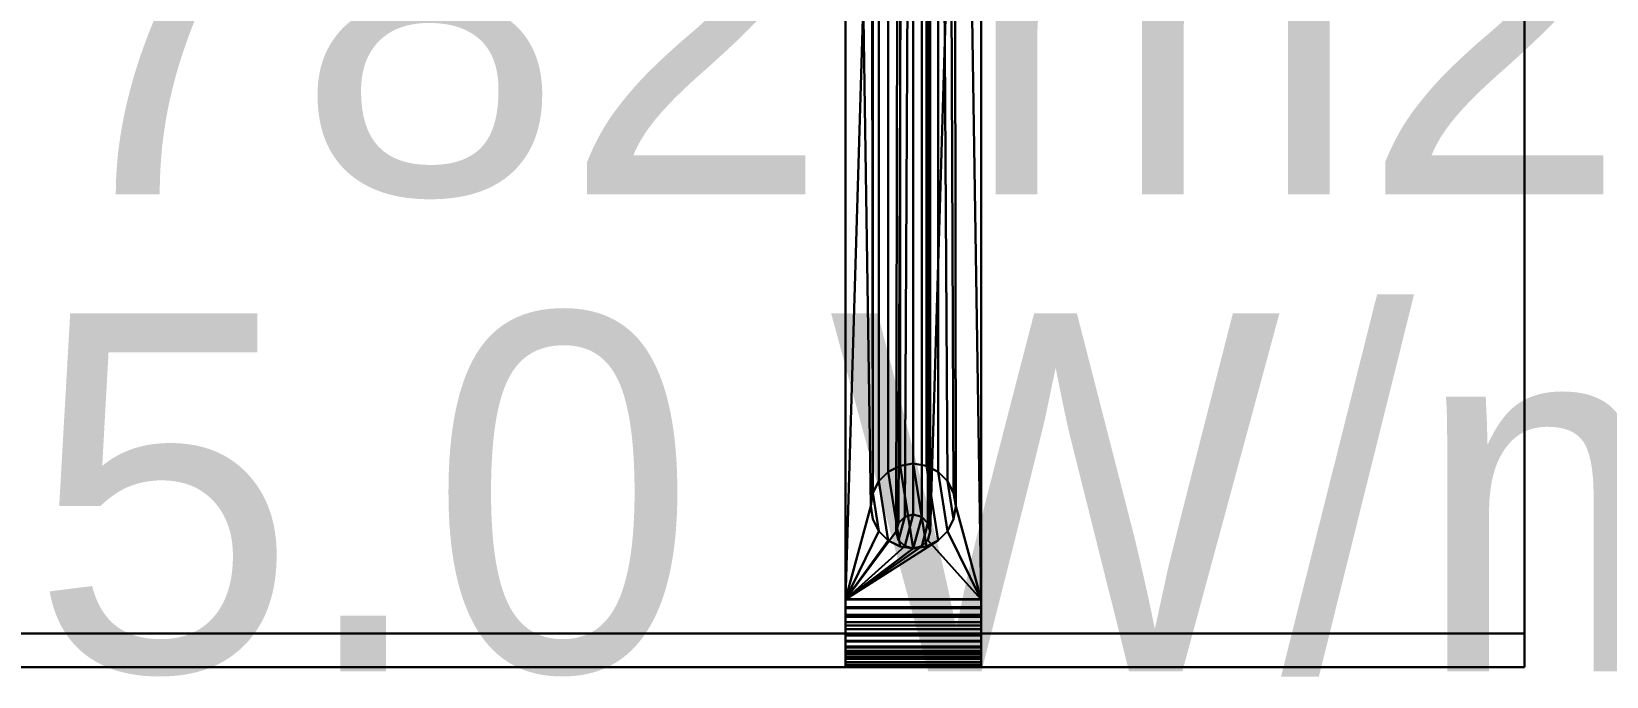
# Model space of a CAD drawing. Extents: x 0 to 48.1, y 0 to 23.7.
# Drawn here: x 17.4 to 18.06, y 10.998 to 11.268 of the extents above; entities that cross this region are included whole.
import ezdxf

# ---------------------------------------------------------------- set-up
doc = ezdxf.new("R2010")
doc.units = 0
doc.header["$MEASUREMENT"] = 0
doc.layers.add('DLXFURN', color=5, linetype='Continuous')
doc.layers.add('DLXSUM', color=9, linetype='Continuous')

# ---------------------------------------------------------------- blocks, each defined once
blk = doc.blocks.new('*U130')
for p, q in [((0.62586, -0.39827), (0.62586, 0.39827)), ((0.62586, 0.39827), (0.62586, -0.39827)), ((0.62586, -0.39827), (0.62586, 0.39827)), ((0.62586, 0.39827), (0.62586, -0.39827)), ((0.34138, -0.39472), (0.34138, 0.39472)), ((0.34138, 0.39472), (0.34138, -0.39472)), ((0.34138, -0.39472), (0.34138, 0.39472)), ((0.34138, 0.39472), (0.34138, -0.39472)), ((0.39827, 0.39472), (0.39827, -0.39472)), ((0.39827, -0.39472), (0.39827, 0.39472)), ((0.39827, 0.39472), (0.39827, -0.39472)), ((0.39827, -0.39472), (0.39827, 0.39472)), ((0.62586, 0.38405), (0.62586, -0.38405)), ((0.62586, -0.38405), (0.62586, 0.38405)), ((0.62586, 0.38405), (0.62586, -0.38405)), ((0.62586, -0.38405), (0.62586, 0.38405)), ((0.34138, 0.36982), (0.34138, -0.36982)), ((0.34138, -0.36982), (0.34138, 0.36982)), ((0.34138, 0.36982), (0.35204, -0.33071)), ((0.34138, -0.36982), (0.34138, 0.36982)), ((0.35204, -0.33071), (0.34138, 0.36982)), ((0.34138, 0.36982), (0.34138, -0.36982)), ((0.34138, -0.36982), (0.34138, 0.36971)), ((0.34138, -0.36971), (0.34138, 0.36971)), ((0.34138, 0.36971), (0.34138, -0.36982)), ((0.34138, 0.36971), (0.34138, -0.36971)), ((0.34138, -0.36971), (0.34138, 0.36971)), ((0.34138, 0.36971), (0.34138, -0.36971)), ((0.39827, 0.36982), (0.37694, -0.34138)), ((0.37694, -0.34138), (0.39827, 0.36982)), ((0.39827, 0.36982), (0.39827, -0.36982)), ((0.39827, -0.36982), (0.39827, 0.36982)), ((0.39827, 0.36982), (0.39827, -0.36982)), ((0.39827, -0.36982), (0.39827, 0.36982)), ((0.39827, -0.36982), (0.39827, 0.36971)), ((0.39827, 0.36971), (0.39827, -0.36971)), ((0.39827, -0.36971), (0.39827, 0.36971)), ((0.39827, 0.36971), (0.39827, -0.36982)), ((0.39827, 0.36971), (0.39827, -0.36971)), ((0.39827, -0.36971), (0.39827, 0.36971)), ((0.34138, -0.36982), (0.36271, 0.34138)), ((0.36271, 0.34138), (0.34138, -0.36982)), ((0.36366, 0.33782), (0.36271, -0.34138)), ((0.36271, -0.34138), (0.36366, 0.33782)), ((0.37598, -0.33782), (0.37598, 0.33782)), ((0.37598, 0.33782), (0.37598, -0.33782)), ((0.37694, 0.34138), (0.37694, -0.34138)), ((0.37694, -0.34138), (0.37694, 0.34138)), ((0.35291, -0.32521), (0.35204, 0.33071)), ((0.35204, 0.33071), (0.35291, -0.32521)), ((0.36627, 0.33522), (0.36366, -0.33782)), ((0.36366, -0.33782), (0.36627, 0.33522)), ((0.36982, 0.33426), (0.36627, -0.33522)), ((0.36627, -0.33522), (0.36982, 0.33426)), ((0.36982, -0.33426), (0.36982, 0.33426)), ((0.36982, 0.33426), (0.36982, -0.33426)), ((0.37338, -0.33522), (0.37338, 0.33522)), ((0.37338, 0.33522), (0.37338, -0.33522)), ((0.39827, -0.36982), (0.3876, 0.33071)), ((0.3876, 0.33071), (0.39827, -0.36982)), ((0.35291, 0.32521), (0.35291, -0.32521)), ((0.35291, -0.32521), (0.35291, 0.32521)), ((0.3876, -0.33071), (0.38673, 0.32521)), ((0.38673, 0.32521), (0.3876, -0.33071)), ((0.35544, -0.32026), (0.35544, 0.32026)), ((0.35544, 0.32026), (0.35544, -0.32026)), ((0.38673, -0.32521), (0.38421, 0.32026)), ((0.38421, 0.32026), (0.38673, -0.32521)), ((0.35937, -0.31632), (0.35937, 0.31632)), ((0.35937, 0.31632), (0.35937, -0.31632)), ((0.36433, 0.3138), (0.36433, -0.3138)), ((0.36433, -0.3138), (0.36433, 0.3138)), ((0.36982, -0.31293), (0.36982, 0.31293)), ((0.36982, 0.31293), (0.36982, -0.31293)), ((0.37532, -0.3138), (0.37532, 0.3138)), ((0.37532, 0.3138), (0.37532, -0.3138)), ((0.38027, 0.31632), (0.38421, -0.32026)), ((0.38027, -0.31632), (0.38027, 0.31632)), ((0.38421, -0.32026), (0.38027, 0.31632)), ((0.38027, 0.31632), (0.38027, -0.31632)), ((0.35937, -0.31632), (0.35544, -0.32026)), ((0.35937, -0.31632), (0.35544, -0.32026)), ((0.35544, -0.32026), (0.35937, -0.31632)), ((0.35544, -0.32026), (0.35937, -0.31632)), ((0.36433, -0.3138), (0.35937, -0.31632)), ((0.36433, -0.3138), (0.35937, -0.31632)), ((0.35937, -0.31632), (0.36433, -0.3138)), ((0.35937, -0.31632), (0.36433, -0.3138)), ((0.35937, -0.31632), (0.36433, -0.34762)), ((0.36433, -0.34762), (0.35937, -0.31632)), ((0.35937, -0.31632), (0.35937, -0.31632)), ((0.35937, -0.31632), (0.35937, -0.31632)), ((0.36982, -0.31293), (0.36433, -0.3138)), ((0.36982, -0.31293), (0.36433, -0.3138)), ((0.36433, -0.3138), (0.36982, -0.31293)), ((0.36433, -0.3138), (0.36982, -0.31293)), ((0.36433, -0.3138), (0.36982, -0.34849)), ((0.36982, -0.34849), (0.36433, -0.3138)), ((0.36433, -0.3138), (0.36433, -0.3138)), ((0.36433, -0.3138), (0.36433, -0.3138)), ((0.37532, -0.3138), (0.36982, -0.31293)), ((0.36982, -0.31293), (0.37532, -0.34762)), ((0.37532, -0.34762), (0.36982, -0.31293)), ((0.36982, -0.31293), (0.36982, -0.31293)), ((0.36982, -0.31293), (0.37532, -0.3138)), ((0.37532, -0.3138), (0.36982, -0.31293)), ((0.36982, -0.31293), (0.36982, -0.31293)), ((0.36982, -0.31293), (0.37532, -0.3138)), ((0.38027, -0.34509), (0.37532, -0.3138)), ((0.38027, -0.31632), (0.37532, -0.3138)), ((0.37532, -0.3138), (0.38027, -0.34509)), ((0.37532, -0.3138), (0.38027, -0.31632)), ((0.38027, -0.31632), (0.37532, -0.3138)), ((0.37532, -0.3138), (0.37532, -0.3138)), ((0.37532, -0.3138), (0.37532, -0.3138)), ((0.37532, -0.3138), (0.38027, -0.31632)), ((0.38421, -0.34116), (0.38027, -0.31632)), ((0.38421, -0.32026), (0.38027, -0.31632)), ((0.38027, -0.31632), (0.38421, -0.34116)), ((0.38027, -0.31632), (0.38421, -0.32026)), ((0.38421, -0.32026), (0.38027, -0.31632)), ((0.38027, -0.31632), (0.38027, -0.31632)), ((0.38027, -0.31632), (0.38027, -0.31632)), ((0.38027, -0.31632), (0.38421, -0.32026)), ((0.35544, -0.32026), (0.35291, -0.32521)), ((0.35544, -0.32026), (0.35291, -0.32521)), ((0.35291, -0.32521), (0.35544, -0.32026)), ((0.35291, -0.32521), (0.35544, -0.32026)), ((0.35544, -0.32026), (0.35937, -0.34509)), ((0.35937, -0.34509), (0.35544, -0.32026)), ((0.35544, -0.32026), (0.35544, -0.32026)), ((0.35544, -0.32026), (0.35544, -0.32026)), ((0.38673, -0.3362), (0.38421, -0.32026)), ((0.38673, -0.32521), (0.38421, -0.32026)), ((0.38421, -0.32026), (0.38673, -0.3362)), ((0.38673, -0.32521), (0.38421, -0.32026)), ((0.38421, -0.32026), (0.38421, -0.32026)), ((0.38421, -0.32026), (0.38673, -0.32521)), ((0.38421, -0.32026), (0.38421, -0.32026)), ((0.38421, -0.32026), (0.38673, -0.32521)), ((0.35291, -0.32521), (0.35204, -0.33071)), ((0.35204, -0.33071), (0.35291, -0.32521)), ((0.35204, -0.33071), (0.35291, -0.32521)), ((0.35291, -0.32521), (0.35204, -0.33071)), ((0.35544, -0.34116), (0.35291, -0.32521)), ((0.35291, -0.32521), (0.35544, -0.34116)), ((0.35291, -0.32521), (0.35291, -0.32521)), ((0.35291, -0.32521), (0.35291, -0.32521)), ((0.3876, -0.33071), (0.38673, -0.32521)), ((0.3876, -0.33071), (0.38673, -0.32521)), ((0.38673, -0.32521), (0.38673, -0.32521)), ((0.38673, -0.32521), (0.3876, -0.33071)), ((0.38673, -0.32521), (0.38673, -0.32521)), ((0.38673, -0.32521), (0.3876, -0.33071)), ((0.35204, -0.33071), (0.34138, -0.36982)), ((0.34138, -0.36982), (0.35204, -0.33071)), ((0.35204, -0.33071), (0.35291, -0.3362)), ((0.35291, -0.3362), (0.35204, -0.33071)), ((0.35291, -0.3362), (0.35204, -0.33071)), ((0.35204, -0.33071), (0.35204, -0.33071)), ((0.35204, -0.33071), (0.35291, -0.3362)), ((0.35204, -0.33071), (0.35204, -0.33071)), ((0.35291, -0.3362), (0.35544, -0.34116)), ((0.35544, -0.34116), (0.35291, -0.3362)), ((0.35544, -0.34116), (0.35291, -0.3362)), ((0.35291, -0.3362), (0.35291, -0.3362)), ((0.35291, -0.3362), (0.35544, -0.34116)), ((0.35291, -0.3362), (0.35291, -0.3362)), ((0.36366, -0.33782), (0.36627, -0.33522)), ((0.36627, -0.33522), (0.36366, -0.34493)), ((0.36366, -0.34493), (0.36627, -0.33522)), ((0.36627, -0.33522), (0.36366, -0.33782)), ((0.36627, -0.33522), (0.36366, -0.33782)), ((0.36366, -0.33782), (0.36627, -0.33522)), ((0.36627, -0.33522), (0.36982, -0.33426)), ((0.36982, -0.33426), (0.36627, -0.34754)), ((0.36627, -0.34754), (0.36982, -0.33426)), ((0.36982, -0.33426), (0.36627, -0.33522)), ((0.36627, -0.33522), (0.36982, -0.33426)), ((0.36982, -0.33426), (0.36627, -0.33522)), ((0.36627, -0.33522), (0.36627, -0.33522)), ((0.36627, -0.33522), (0.36627, -0.33522)), ((0.36982, -0.33426), (0.37338, -0.33522)), ((0.37338, -0.33522), (0.36982, -0.33426)), ((0.36982, -0.33426), (0.36982, -0.33426)), ((0.36982, -0.33426), (0.37338, -0.33522)), ((0.37338, -0.33522), (0.36982, -0.33426)), ((0.36982, -0.33426), (0.36982, -0.33426)), ((0.36982, -0.34849), (0.37338, -0.33522)), ((0.37338, -0.33522), (0.36982, -0.34849)), ((0.37338, -0.33522), (0.37598, -0.33782)), ((0.37598, -0.33782), (0.37338, -0.33522)), ((0.37598, -0.33782), (0.37338, -0.33522)), ((0.37338, -0.33522), (0.37338, -0.33522)), ((0.37338, -0.33522), (0.37598, -0.33782)), ((0.37338, -0.33522), (0.37338, -0.33522)), ((0.38421, -0.34116), (0.38673, -0.3362)), ((0.38421, -0.34116), (0.38673, -0.3362)), ((0.38673, -0.3362), (0.38421, -0.34116)), ((0.38673, -0.3362), (0.38421, -0.34116)), ((0.38673, -0.3362), (0.3876, -0.33071)), ((0.38673, -0.3362), (0.3876, -0.33071)), ((0.3876, -0.33071), (0.38673, -0.3362)), ((0.3876, -0.33071), (0.38673, -0.3362)), ((0.38673, -0.3362), (0.38673, -0.3362)), ((0.38673, -0.3362), (0.38673, -0.3362)), ((0.3876, -0.33071), (0.3876, -0.33071)), ((0.3876, -0.33071), (0.3876, -0.33071)), ((0.3876, -0.33071), (0.39827, -0.36982)), ((0.39827, -0.36982), (0.3876, -0.33071)), ((0.34138, -0.36982), (0.35544, -0.34116)), ((0.35544, -0.34116), (0.34138, -0.36982)), ((0.34138, -0.36982), (0.36271, -0.34138)), ((0.36271, -0.34138), (0.34138, -0.36982)), ((0.35544, -0.34116), (0.35937, -0.34509)), ((0.35544, -0.34116), (0.35544, -0.34116)), ((0.35937, -0.34509), (0.35544, -0.34116)), ((0.35937, -0.34509), (0.35544, -0.34116)), ((0.35544, -0.34116), (0.35544, -0.34116)), ((0.35544, -0.34116), (0.35937, -0.34509)), ((0.36271, -0.34138), (0.36366, -0.33782)), ((0.36366, -0.33782), (0.36271, -0.34138)), ((0.36271, -0.34138), (0.36366, -0.33782)), ((0.36366, -0.33782), (0.36271, -0.34138)), ((0.36366, -0.34493), (0.36271, -0.34138)), ((0.36271, -0.34138), (0.36366, -0.34493)), ((0.36366, -0.34493), (0.36271, -0.34138)), ((0.36271, -0.34138), (0.36271, -0.34138)), ((0.36271, -0.34138), (0.36366, -0.34493)), ((0.36271, -0.34138), (0.36271, -0.34138)), ((0.36366, -0.33782), (0.36366, -0.33782)), ((0.36366, -0.33782), (0.36366, -0.33782)), ((0.37338, -0.34754), (0.37598, -0.33782)), ((0.37598, -0.33782), (0.37338, -0.34754)), ((0.37598, -0.33782), (0.37694, -0.34138)), ((0.37694, -0.34138), (0.37598, -0.33782)), ((0.37598, -0.33782), (0.37598, -0.33782)), ((0.37598, -0.33782), (0.37694, -0.34138)), ((0.37694, -0.34138), (0.37598, -0.33782)), ((0.37598, -0.33782), (0.37598, -0.33782)), ((0.37694, -0.34138), (0.37598, -0.34493)), ((0.37598, -0.34493), (0.37694, -0.34138)), ((0.37694, -0.34138), (0.37598, -0.34493)), ((0.37598, -0.34493), (0.37694, -0.34138)), ((0.37694, -0.34138), (0.37694, -0.34138)), ((0.37694, -0.34138), (0.37694, -0.34138)), ((0.38027, -0.34509), (0.38421, -0.34116)), ((0.38421, -0.34116), (0.38027, -0.34509)), ((0.38027, -0.34509), (0.38421, -0.34116)), ((0.38421, -0.34116), (0.38027, -0.34509)), ((0.38421, -0.34116), (0.38421, -0.34116)), ((0.38421, -0.34116), (0.38421, -0.34116)), ((0.39827, -0.36982), (0.38421, -0.34116)), ((0.38421, -0.34116), (0.39827, -0.36982)), ((0.35937, -0.34509), (0.34138, -0.36982)), ((0.34138, -0.36982), (0.38027, -0.34509)), ((0.38027, -0.34509), (0.34138, -0.36982)), ((0.34138, -0.36982), (0.35937, -0.34509)), ((0.34138, -0.36982), (0.36627, -0.34754)), ((0.37338, -0.34754), (0.34138, -0.36982)), ((0.36627, -0.34754), (0.34138, -0.36982)), ((0.34138, -0.36982), (0.37338, -0.34754)), ((0.34138, -0.36982), (0.36982, -0.34849)), ((0.36982, -0.34849), (0.34138, -0.36982)), ((0.35937, -0.34509), (0.36433, -0.34762)), ((0.35937, -0.34509), (0.36433, -0.34762)), ((0.36433, -0.34762), (0.35937, -0.34509)), ((0.35937, -0.34509), (0.35937, -0.34509)), ((0.36433, -0.34762), (0.35937, -0.34509)), ((0.35937, -0.34509), (0.35937, -0.34509)), ((0.36627, -0.34754), (0.36366, -0.34493)), ((0.36366, -0.34493), (0.36627, -0.34754)), ((0.36366, -0.34493), (0.36627, -0.34754)), ((0.36627, -0.34754), (0.36366, -0.34493)), ((0.36366, -0.34493), (0.36366, -0.34493)), ((0.36366, -0.34493), (0.36366, -0.34493)), ((0.36433, -0.34762), (0.36982, -0.34849)), ((0.36433, -0.34762), (0.36433, -0.34762)), ((0.36982, -0.34849), (0.36433, -0.34762)), ((0.36433, -0.34762), (0.36433, -0.34762)), ((0.36433, -0.34762), (0.36982, -0.34849)), ((0.36982, -0.34849), (0.36433, -0.34762)), ((0.36982, -0.34849), (0.36627, -0.34754)), ((0.36627, -0.34754), (0.36982, -0.34849)), ((0.36627, -0.34754), (0.36982, -0.34849)), ((0.36982, -0.34849), (0.36627, -0.34754)), ((0.36627, -0.34754), (0.36627, -0.34754)), ((0.36627, -0.34754), (0.36627, -0.34754)), ((0.37338, -0.34754), (0.36982, -0.34849)), ((0.36982, -0.34849), (0.37338, -0.34754)), ((0.36982, -0.34849), (0.37338, -0.34754)), ((0.37338, -0.34754), (0.36982, -0.34849)), ((0.36982, -0.34849), (0.37532, -0.34762)), ((0.37532, -0.34762), (0.36982, -0.34849)), ((0.36982, -0.34849), (0.37532, -0.34762)), ((0.37532, -0.34762), (0.36982, -0.34849)), ((0.36982, -0.34849), (0.36982, -0.34849)), ((0.36982, -0.34849), (0.36982, -0.34849)), ((0.36982, -0.34849), (0.36982, -0.34849)), ((0.36982, -0.34849), (0.36982, -0.34849)), ((0.37598, -0.34493), (0.37338, -0.34754)), ((0.37338, -0.34754), (0.37598, -0.34493)), ((0.37338, -0.34754), (0.37598, -0.34493)), ((0.37598, -0.34493), (0.37338, -0.34754)), ((0.37338, -0.34754), (0.37338, -0.34754)), ((0.37338, -0.34754), (0.37338, -0.34754)), ((0.37532, -0.34762), (0.38027, -0.34509)), ((0.38027, -0.34509), (0.37532, -0.34762)), ((0.37532, -0.34762), (0.38027, -0.34509)), ((0.38027, -0.34509), (0.37532, -0.34762)), ((0.37532, -0.34762), (0.37532, -0.34762)), ((0.37532, -0.34762), (0.37532, -0.34762)), ((0.39827, -0.36982), (0.37598, -0.34493)), ((0.37598, -0.34493), (0.39827, -0.36982)), ((0.37598, -0.34493), (0.37598, -0.34493)), ((0.37598, -0.34493), (0.37598, -0.34493)), ((0.38027, -0.34509), (0.38027, -0.34509)), ((0.38027, -0.34509), (0.38027, -0.34509)), ((0.34138, -0.37307), (0.34138, -0.36971)), ((0.34138, -0.36982), (0.34138, -0.36971)), ((0.34138, -0.36971), (0.34138, -0.37307)), ((0.34138, -0.36971), (0.34138, -0.36982)), ((0.34138, -0.37307), (0.34138, -0.36971)), ((0.34138, -0.36971), (0.39827, -0.36971)), ((0.39827, -0.36971), (0.34138, -0.36971)), ((0.34138, -0.36971), (0.39827, -0.36971)), ((0.39827, -0.36971), (0.34138, -0.36971)), ((0.34138, -0.36971), (0.34138, -0.37307)), ((0.34138, -0.36982), (0.34138, -0.37307)), ((0.34138, -0.37307), (0.34138, -0.36982)), ((0.34138, -0.36982), (0.34138, -0.37354)), ((0.34138, -0.37354), (0.34138, -0.36982)), ((0.39827, -0.36982), (0.34138, -0.36982)), ((0.34138, -0.37354), (0.34138, -0.36982)), ((0.34138, -0.36982), (0.39827, -0.36982)), ((0.34138, -0.36982), (0.34138, -0.37354)), ((0.39827, -0.36982), (0.34138, -0.36982)), ((0.34138, -0.36982), (0.39827, -0.36982)), ((0.34138, -0.37626), (0.34138, -0.37307)), ((0.34138, -0.37307), (0.34138, -0.37354)), ((0.34138, -0.37354), (0.34138, -0.37307)), ((0.34138, -0.37307), (0.34138, -0.37626)), ((0.39827, -0.37307), (0.34138, -0.37307)), ((0.34138, -0.37626), (0.34138, -0.37307)), ((0.34138, -0.37307), (0.39827, -0.37307)), ((0.34138, -0.37307), (0.39827, -0.37307)), ((0.39827, -0.37307), (0.34138, -0.37307)), ((0.34138, -0.37307), (0.34138, -0.37626)), ((0.34138, -0.37354), (0.34138, -0.37626)), ((0.34138, -0.37626), (0.34138, -0.37354)), ((0.34138, -0.37354), (0.34138, -0.37719)), ((0.34138, -0.37719), (0.34138, -0.37354)), ((0.34138, -0.37354), (0.34138, -0.37626)), ((0.34138, -0.37626), (0.34138, -0.37354)), ((0.39827, -0.37354), (0.34138, -0.37354)), ((0.34138, -0.37719), (0.34138, -0.37354)), ((0.34138, -0.37354), (0.39827, -0.37354)), ((0.34138, -0.37354), (0.34138, -0.37719)), ((0.39827, -0.37354), (0.34138, -0.37354)), ((0.34138, -0.37354), (0.39827, -0.37354)), ((0.39827, -0.36971), (0.39827, -0.36982)), ((0.39827, -0.36982), (0.39827, -0.36971)), ((0.39827, -0.36971), (0.39827, -0.37307)), ((0.39827, -0.37307), (0.39827, -0.36971)), ((0.39827, -0.36971), (0.39827, -0.37307)), ((0.39827, -0.37307), (0.39827, -0.36971)), ((0.39827, -0.37354), (0.39827, -0.36982)), ((0.39827, -0.36982), (0.39827, -0.37307)), ((0.39827, -0.37307), (0.39827, -0.36982)), ((0.39827, -0.36982), (0.39827, -0.37354)), ((0.39827, -0.36982), (0.39827, -0.37354)), ((0.39827, -0.37354), (0.39827, -0.36982)), ((0.39827, -0.37307), (0.39827, -0.37354)), ((0.39827, -0.37354), (0.39827, -0.37307)), ((0.39827, -0.37307), (0.39827, -0.37626)), ((0.39827, -0.37626), (0.39827, -0.37307)), ((0.39827, -0.37307), (0.39827, -0.37626)), ((0.39827, -0.37626), (0.39827, -0.37307)), ((0.39827, -0.37719), (0.39827, -0.37354)), ((0.39827, -0.37354), (0.39827, -0.37626)), ((0.39827, -0.37626), (0.39827, -0.37354)), ((0.39827, -0.37354), (0.39827, -0.37719)), ((0.39827, -0.37354), (0.39827, -0.37719)), ((0.39827, -0.37719), (0.39827, -0.37354)), ((0.34138, -0.37935), (0.34138, -0.37626)), ((0.34138, -0.37626), (0.34138, -0.37935)), ((0.39827, -0.37626), (0.34138, -0.37626)), ((0.34138, -0.37935), (0.34138, -0.37626)), ((0.34138, -0.37626), (0.39827, -0.37626)), ((0.34138, -0.37626), (0.39827, -0.37626)), ((0.39827, -0.37626), (0.34138, -0.37626)), ((0.34138, -0.37626), (0.34138, -0.37935)), ((0.34138, -0.37719), (0.34138, -0.37935)), ((0.34138, -0.37935), (0.34138, -0.37719)), ((0.34138, -0.37719), (0.34138, -0.38071)), ((0.34138, -0.38071), (0.34138, -0.37719)), ((0.34138, -0.37719), (0.34138, -0.37935)), ((0.34138, -0.37935), (0.34138, -0.37719)), ((0.39827, -0.37719), (0.34138, -0.37719)), ((0.34138, -0.38071), (0.34138, -0.37719)), ((0.34138, -0.37719), (0.39827, -0.37719)), ((0.34138, -0.37719), (0.34138, -0.38071)), ((0.39827, -0.37719), (0.34138, -0.37719)), ((0.34138, -0.37719), (0.39827, -0.37719)), ((0.34138, -0.38227), (0.34138, -0.37935)), ((0.34138, -0.37935), (0.34138, -0.38227)), ((0.39827, -0.37935), (0.34138, -0.37935)), ((0.34138, -0.38227), (0.34138, -0.37935)), ((0.34138, -0.37935), (0.39827, -0.37935)), ((0.34138, -0.37935), (0.39827, -0.37935)), ((0.39827, -0.37935), (0.34138, -0.37935)), ((0.34138, -0.37935), (0.34138, -0.38227)), ((0.34138, -0.38071), (0.34138, -0.38227)), ((0.34138, -0.38227), (0.34138, -0.38071)), ((0.34138, -0.38071), (0.34138, -0.38405)), ((0.34138, -0.38405), (0.34138, -0.38071)), ((0.34138, -0.38071), (0.34138, -0.38227)), ((0.34138, -0.38227), (0.34138, -0.38071)), ((0.39827, -0.38071), (0.34138, -0.38071)), ((0.34138, -0.38405), (0.34138, -0.38071)), ((0.34138, -0.38071), (0.39827, -0.38071)), ((0.34138, -0.38071), (0.34138, -0.38405)), ((0.39827, -0.38071), (0.34138, -0.38071)), ((0.34138, -0.38071), (0.39827, -0.38071)), ((0.34138, -0.38497), (0.34138, -0.38227)), ((0.34138, -0.38227), (0.34138, -0.38497)), ((0.39827, -0.38227), (0.34138, -0.38227)), ((0.34138, -0.38497), (0.34138, -0.38227)), ((0.34138, -0.38227), (0.39827, -0.38227)), ((0.34138, -0.38227), (0.39827, -0.38227)), ((0.39827, -0.38227), (0.34138, -0.38227)), ((0.34138, -0.38227), (0.34138, -0.38497)), ((0.39827, -0.37626), (0.39827, -0.37719)), ((0.39827, -0.37719), (0.39827, -0.37626)), ((0.39827, -0.37626), (0.39827, -0.37935)), ((0.39827, -0.37935), (0.39827, -0.37626)), ((0.39827, -0.37626), (0.39827, -0.37935)), ((0.39827, -0.37935), (0.39827, -0.37626)), ((0.39827, -0.38071), (0.39827, -0.37719)), ((0.39827, -0.37935), (0.39827, -0.37719)), ((0.39827, -0.37719), (0.39827, -0.38071)), ((0.39827, -0.37719), (0.39827, -0.37935)), ((0.39827, -0.37719), (0.39827, -0.38071)), ((0.39827, -0.38071), (0.39827, -0.37719)), ((0.39827, -0.37935), (0.39827, -0.38071)), ((0.39827, -0.38071), (0.39827, -0.37935)), ((0.39827, -0.37935), (0.39827, -0.38227)), ((0.39827, -0.38227), (0.39827, -0.37935)), ((0.39827, -0.37935), (0.39827, -0.38227)), ((0.39827, -0.38227), (0.39827, -0.37935)), ((0.39827, -0.38405), (0.39827, -0.38071)), ((0.39827, -0.38227), (0.39827, -0.38071)), ((0.39827, -0.38071), (0.39827, -0.38405)), ((0.39827, -0.38071), (0.39827, -0.38227)), ((0.39827, -0.38071), (0.39827, -0.38405)), ((0.39827, -0.38405), (0.39827, -0.38071)), ((0.39827, -0.38227), (0.39827, -0.38405)), ((0.39827, -0.38405), (0.39827, -0.38227)), ((0.39827, -0.38227), (0.39827, -0.38497)), ((0.39827, -0.38497), (0.39827, -0.38227)), ((0.39827, -0.38227), (0.39827, -0.38497)), ((0.39827, -0.38497), (0.39827, -0.38227)), ((0.62586, -0.38405), (-0.62586, -0.38405)), ((0.62586, -0.38405), (-0.62586, -0.38405)), ((-0.62586, -0.38405), (0.62586, -0.38405)), ((-0.62586, -0.38405), (0.62586, -0.38405)), ((0.34138, -0.38405), (0.34138, -0.38497)), ((0.34138, -0.38497), (0.34138, -0.38405)), ((0.34138, -0.38405), (0.34138, -0.38714)), ((0.34138, -0.38714), (0.34138, -0.38405)), ((0.34138, -0.38405), (0.34138, -0.38497)), ((0.34138, -0.38497), (0.34138, -0.38405)), ((0.39827, -0.38405), (0.34138, -0.38405)), ((0.34138, -0.38714), (0.34138, -0.38405)), ((0.34138, -0.38405), (0.39827, -0.38405)), ((0.34138, -0.38405), (0.34138, -0.38714)), ((0.39827, -0.38405), (0.34138, -0.38405)), ((0.34138, -0.38405), (0.39827, -0.38405)), ((0.34138, -0.38742), (0.34138, -0.38497)), ((0.34138, -0.38497), (0.34138, -0.38742)), ((0.39827, -0.38497), (0.34138, -0.38497)), ((0.34138, -0.38742), (0.34138, -0.38497)), ((0.34138, -0.38497), (0.39827, -0.38497)), ((0.34138, -0.38497), (0.39827, -0.38497)), ((0.39827, -0.38497), (0.34138, -0.38497)), ((0.34138, -0.38497), (0.34138, -0.38742)), ((0.34138, -0.38714), (0.34138, -0.38742)), ((0.34138, -0.38742), (0.34138, -0.38714)), ((0.34138, -0.38714), (0.34138, -0.38994)), ((0.34138, -0.38994), (0.34138, -0.38714)), ((0.34138, -0.38714), (0.34138, -0.38742)), ((0.34138, -0.38742), (0.34138, -0.38714)), ((0.39827, -0.38714), (0.34138, -0.38714)), ((0.34138, -0.38994), (0.34138, -0.38714)), ((0.34138, -0.38714), (0.39827, -0.38714)), ((0.34138, -0.38714), (0.34138, -0.38994)), ((0.39827, -0.38714), (0.34138, -0.38714)), ((0.34138, -0.38714), (0.39827, -0.38714)), ((0.34138, -0.38957), (0.34138, -0.38742)), ((0.34138, -0.38742), (0.34138, -0.38957)), ((0.39827, -0.38742), (0.34138, -0.38742)), ((0.34138, -0.38957), (0.34138, -0.38742)), ((0.34138, -0.38742), (0.39827, -0.38742)), ((0.34138, -0.38742), (0.39827, -0.38742)), ((0.39827, -0.38742), (0.34138, -0.38742)), ((0.34138, -0.38742), (0.34138, -0.38957)), ((0.39827, -0.38714), (0.39827, -0.38405)), ((0.39827, -0.38497), (0.39827, -0.38405)), ((0.39827, -0.38405), (0.39827, -0.38714)), ((0.39827, -0.38405), (0.39827, -0.38497)), ((0.39827, -0.38405), (0.39827, -0.38714)), ((0.39827, -0.38714), (0.39827, -0.38405)), ((0.39827, -0.38497), (0.39827, -0.38714)), ((0.39827, -0.38714), (0.39827, -0.38497)), ((0.39827, -0.38497), (0.39827, -0.38742)), ((0.39827, -0.38742), (0.39827, -0.38497)), ((0.39827, -0.38497), (0.39827, -0.38742)), ((0.39827, -0.38742), (0.39827, -0.38497)), ((0.39827, -0.38994), (0.39827, -0.38714)), ((0.39827, -0.38742), (0.39827, -0.38714)), ((0.39827, -0.38714), (0.39827, -0.38994)), ((0.39827, -0.38714), (0.39827, -0.38742)), ((0.39827, -0.38714), (0.39827, -0.38994)), ((0.39827, -0.38994), (0.39827, -0.38714)), ((0.39827, -0.38742), (0.39827, -0.38994)), ((0.39827, -0.38994), (0.39827, -0.38742)), ((0.39827, -0.38742), (0.39827, -0.38957)), ((0.39827, -0.38957), (0.39827, -0.38742)), ((0.39827, -0.38742), (0.39827, -0.38957)), ((0.39827, -0.38957), (0.39827, -0.38742)), ((0.62586, -0.38405), (0.62586, -0.38405)), ((0.62586, -0.38405), (0.62586, -0.38405)), ((0.34138, -0.38994), (0.34138, -0.38957)), ((0.34138, -0.39137), (0.34138, -0.38957)), ((0.34138, -0.38957), (0.34138, -0.38994)), ((0.34138, -0.38994), (0.34138, -0.38957)), ((0.34138, -0.38957), (0.34138, -0.39137)), ((0.34138, -0.38957), (0.34138, -0.38994)), ((0.39827, -0.38957), (0.34138, -0.38957)), ((0.34138, -0.38957), (0.34138, -0.39137)), ((0.39827, -0.38957), (0.34138, -0.38957)), ((0.34138, -0.39137), (0.34138, -0.38957)), ((0.34138, -0.38957), (0.39827, -0.38957)), ((0.34138, -0.38957), (0.39827, -0.38957)), ((0.34138, -0.38994), (0.34138, -0.39239)), ((0.34138, -0.39239), (0.34138, -0.38994)), ((0.39827, -0.38994), (0.34138, -0.38994)), ((0.34138, -0.38994), (0.34138, -0.39239)), ((0.39827, -0.38994), (0.34138, -0.38994)), ((0.34138, -0.38994), (0.39827, -0.38994)), ((0.34138, -0.39239), (0.34138, -0.38994)), ((0.34138, -0.38994), (0.39827, -0.38994)), ((0.34138, -0.39239), (0.34138, -0.39137)), ((0.34138, -0.39281), (0.34138, -0.39137)), ((0.34138, -0.39137), (0.34138, -0.39239)), ((0.34138, -0.39239), (0.34138, -0.39137)), ((0.34138, -0.39137), (0.34138, -0.39281)), ((0.34138, -0.39137), (0.34138, -0.39239)), ((0.39827, -0.39137), (0.34138, -0.39137)), ((0.34138, -0.39137), (0.34138, -0.39281)), ((0.34138, -0.39137), (0.39827, -0.39137)), ((0.39827, -0.39137), (0.34138, -0.39137)), ((0.34138, -0.39137), (0.39827, -0.39137)), ((0.34138, -0.39281), (0.34138, -0.39137)), ((0.34138, -0.39239), (0.34138, -0.39446)), ((0.34138, -0.39446), (0.34138, -0.39239)), ((0.34138, -0.39239), (0.39827, -0.39239)), ((0.39827, -0.39239), (0.34138, -0.39239)), ((0.34138, -0.39239), (0.34138, -0.39446)), ((0.39827, -0.39239), (0.34138, -0.39239)), ((0.34138, -0.39239), (0.39827, -0.39239)), ((0.34138, -0.39446), (0.34138, -0.39239)), ((0.34138, -0.39446), (0.34138, -0.39281)), ((0.34138, -0.39386), (0.34138, -0.39281)), ((0.34138, -0.39281), (0.34138, -0.39446)), ((0.34138, -0.39446), (0.34138, -0.39281)), ((0.34138, -0.39281), (0.34138, -0.39386)), ((0.34138, -0.39281), (0.34138, -0.39446)), ((0.39827, -0.39281), (0.34138, -0.39281)), ((0.34138, -0.39281), (0.34138, -0.39386)), ((0.34138, -0.39281), (0.39827, -0.39281)), ((0.39827, -0.39281), (0.34138, -0.39281)), ((0.34138, -0.39281), (0.39827, -0.39281)), ((0.34138, -0.39386), (0.34138, -0.39281)), ((0.34138, -0.3945), (0.34138, -0.39386)), ((0.34138, -0.39386), (0.34138, -0.3945)), ((0.39827, -0.39386), (0.34138, -0.39386)), ((0.34138, -0.39386), (0.34138, -0.3945)), ((0.34138, -0.39386), (0.39827, -0.39386)), ((0.39827, -0.39386), (0.34138, -0.39386)), ((0.34138, -0.39386), (0.39827, -0.39386)), ((0.34138, -0.3945), (0.34138, -0.39386)), ((0.34138, -0.39446), (0.34138, -0.3945)), ((0.34138, -0.3945), (0.34138, -0.39446)), ((0.34138, -0.39446), (0.34138, -0.39611)), ((0.34138, -0.39611), (0.34138, -0.39446)), ((0.34138, -0.39446), (0.34138, -0.3945)), ((0.34138, -0.3945), (0.34138, -0.39446)), ((0.34138, -0.39446), (0.39827, -0.39446)), ((0.39827, -0.39446), (0.34138, -0.39446)), ((0.34138, -0.39446), (0.39827, -0.39446)), ((0.34138, -0.39611), (0.34138, -0.39446)), ((0.39827, -0.39446), (0.34138, -0.39446)), ((0.34138, -0.39446), (0.34138, -0.39611)), ((0.34138, -0.39472), (0.34138, -0.3945)), ((0.34138, -0.3945), (0.34138, -0.39472)), ((0.39827, -0.3945), (0.34138, -0.3945)), ((0.34138, -0.3945), (0.34138, -0.39472)), ((0.34138, -0.3945), (0.39827, -0.3945)), ((0.39827, -0.3945), (0.34138, -0.3945)), ((0.34138, -0.3945), (0.39827, -0.3945)), ((0.34138, -0.39472), (0.34138, -0.3945)), ((0.34138, -0.39611), (0.34138, -0.39472)), ((0.34138, -0.39611), (0.34138, -0.39472)), ((0.34138, -0.39472), (0.34138, -0.39611)), ((0.39827, -0.39472), (0.34138, -0.39472)), ((0.34138, -0.39472), (0.34138, -0.39472)), ((0.34138, -0.39472), (0.34138, -0.39472)), ((0.34138, -0.39472), (0.34138, -0.39611)), ((0.34138, -0.39611), (0.34138, -0.39472)), ((0.34138, -0.39472), (0.34138, -0.39472)), ((0.34138, -0.39472), (0.34138, -0.39611)), ((0.34138, -0.39472), (0.39827, -0.39472)), ((0.34138, -0.39472), (0.39827, -0.39472)), ((0.39827, -0.39472), (0.34138, -0.39472)), ((0.34138, -0.39472), (0.39827, -0.39472)), ((0.39827, -0.39472), (0.34138, -0.39472)), ((0.34138, -0.39472), (0.34138, -0.39472)), ((0.39827, -0.39472), (0.34138, -0.39472)), ((0.34138, -0.39472), (0.34138, -0.39472)), ((0.34138, -0.39472), (0.39827, -0.39472)), ((0.39827, -0.38957), (0.39827, -0.39137)), ((0.39827, -0.39137), (0.39827, -0.38957)), ((0.39827, -0.38957), (0.39827, -0.38994)), ((0.39827, -0.38994), (0.39827, -0.38957)), ((0.39827, -0.39137), (0.39827, -0.38957)), ((0.39827, -0.38957), (0.39827, -0.39137)), ((0.39827, -0.39137), (0.39827, -0.38994)), ((0.39827, -0.39239), (0.39827, -0.38994)), ((0.39827, -0.38994), (0.39827, -0.39137)), ((0.39827, -0.38994), (0.39827, -0.39239)), ((0.39827, -0.39239), (0.39827, -0.38994)), ((0.39827, -0.38994), (0.39827, -0.39239)), ((0.39827, -0.39137), (0.39827, -0.39281)), ((0.39827, -0.39281), (0.39827, -0.39137)), ((0.39827, -0.39137), (0.39827, -0.39239)), ((0.39827, -0.39239), (0.39827, -0.39137)), ((0.39827, -0.39281), (0.39827, -0.39137)), ((0.39827, -0.39137), (0.39827, -0.39281)), ((0.39827, -0.39281), (0.39827, -0.39239)), ((0.39827, -0.39446), (0.39827, -0.39239)), ((0.39827, -0.39239), (0.39827, -0.39281)), ((0.39827, -0.39239), (0.39827, -0.39446)), ((0.39827, -0.39446), (0.39827, -0.39239)), ((0.39827, -0.39239), (0.39827, -0.39446)), ((0.39827, -0.39281), (0.39827, -0.39386)), ((0.39827, -0.39446), (0.39827, -0.39281)), ((0.39827, -0.39386), (0.39827, -0.39281)), ((0.39827, -0.39281), (0.39827, -0.39446)), ((0.39827, -0.39386), (0.39827, -0.39281)), ((0.39827, -0.39281), (0.39827, -0.39386)), ((0.39827, -0.39386), (0.39827, -0.39446)), ((0.39827, -0.39446), (0.39827, -0.39386)), ((0.39827, -0.39386), (0.39827, -0.3945)), ((0.39827, -0.3945), (0.39827, -0.39386)), ((0.39827, -0.3945), (0.39827, -0.39386)), ((0.39827, -0.39386), (0.39827, -0.3945)), ((0.39827, -0.39611), (0.39827, -0.39446)), ((0.39827, -0.39446), (0.39827, -0.3945)), ((0.39827, -0.3945), (0.39827, -0.39446)), ((0.39827, -0.39446), (0.39827, -0.39611)), ((0.39827, -0.39446), (0.39827, -0.39611)), ((0.39827, -0.39611), (0.39827, -0.39446)), ((0.39827, -0.3945), (0.39827, -0.39611)), ((0.39827, -0.39611), (0.39827, -0.3945)), ((0.39827, -0.3945), (0.39827, -0.39472)), ((0.39827, -0.39472), (0.39827, -0.3945)), ((0.39827, -0.39472), (0.39827, -0.3945)), ((0.39827, -0.3945), (0.39827, -0.39472)), ((0.39827, -0.39472), (0.39827, -0.39611)), ((0.39827, -0.39611), (0.39827, -0.39472)), ((0.39827, -0.39472), (0.39827, -0.39472)), ((0.39827, -0.39472), (0.39827, -0.39472)), ((0.39827, -0.39472), (0.39827, -0.39611)), ((0.39827, -0.39472), (0.39827, -0.39472)), ((0.39827, -0.39611), (0.39827, -0.39472)), ((0.39827, -0.39472), (0.39827, -0.39611)), ((0.39827, -0.39611), (0.39827, -0.39472)), ((0.39827, -0.39472), (0.39827, -0.39472)), ((0.39827, -0.39472), (0.39827, -0.39472)), ((0.39827, -0.39472), (0.39827, -0.39472)), ((-0.62586, -0.39827), (0.62586, -0.39827)), ((0.62586, -0.39827), (-0.62586, -0.39827)), ((-0.62586, -0.39827), (0.62586, -0.39827)), ((0.62586, -0.39827), (-0.62586, -0.39827)), ((0.34138, -0.39611), (0.34138, -0.3973)), ((0.34138, -0.3973), (0.34138, -0.39611)), ((0.34138, -0.39611), (0.34138, -0.3973)), ((0.34138, -0.3973), (0.34138, -0.39611)), ((0.39827, -0.39611), (0.34138, -0.39611)), ((0.34138, -0.39611), (0.39827, -0.39611)), ((0.34138, -0.3973), (0.34138, -0.39611)), ((0.39827, -0.39611), (0.34138, -0.39611)), ((0.34138, -0.39611), (0.34138, -0.3973)), ((0.34138, -0.39611), (0.39827, -0.39611)), ((0.34138, -0.3973), (0.34138, -0.39803)), ((0.34138, -0.39803), (0.34138, -0.3973)), ((0.34138, -0.3973), (0.34138, -0.3973)), ((0.34138, -0.3973), (0.34138, -0.3973)), ((0.39827, -0.3973), (0.34138, -0.3973)), ((0.34138, -0.3973), (0.39827, -0.3973)), ((0.34138, -0.39803), (0.34138, -0.3973)), ((0.39827, -0.3973), (0.34138, -0.3973)), ((0.34138, -0.3973), (0.34138, -0.39803)), ((0.34138, -0.3973), (0.39827, -0.3973)), ((0.34138, -0.39803), (0.34138, -0.39827)), ((0.34138, -0.39827), (0.34138, -0.39803)), ((0.34138, -0.39803), (0.34138, -0.39803)), ((0.34138, -0.39803), (0.34138, -0.39803)), ((0.39827, -0.39803), (0.34138, -0.39803)), ((0.34138, -0.39803), (0.39827, -0.39803)), ((0.34138, -0.39827), (0.34138, -0.39803)), ((0.39827, -0.39803), (0.34138, -0.39803)), ((0.34138, -0.39803), (0.34138, -0.39827)), ((0.34138, -0.39803), (0.39827, -0.39803)), ((0.34138, -0.39827), (0.34138, -0.39827)), ((0.39827, -0.39827), (0.34138, -0.39827)), ((0.34138, -0.39827), (0.39827, -0.39827)), ((0.39827, -0.39827), (0.34138, -0.39827)), ((0.34138, -0.39827), (0.34138, -0.39827)), ((0.34138, -0.39827), (0.39827, -0.39827)), ((0.39827, -0.3973), (0.39827, -0.39611)), ((0.39827, -0.39611), (0.39827, -0.39611)), ((0.39827, -0.39611), (0.39827, -0.3973)), ((0.39827, -0.39611), (0.39827, -0.39611)), ((0.39827, -0.39611), (0.39827, -0.3973)), ((0.39827, -0.3973), (0.39827, -0.39611)), ((0.39827, -0.39803), (0.39827, -0.3973)), ((0.39827, -0.3973), (0.39827, -0.3973)), ((0.39827, -0.3973), (0.39827, -0.39803)), ((0.39827, -0.3973), (0.39827, -0.3973)), ((0.39827, -0.3973), (0.39827, -0.39803)), ((0.39827, -0.39803), (0.39827, -0.3973)), ((0.39827, -0.39827), (0.39827, -0.39803)), ((0.39827, -0.39803), (0.39827, -0.39803)), ((0.39827, -0.39803), (0.39827, -0.39827)), ((0.39827, -0.39803), (0.39827, -0.39803)), ((0.39827, -0.39803), (0.39827, -0.39827)), ((0.39827, -0.39827), (0.39827, -0.39803)), ((0.39827, -0.39827), (0.39827, -0.39827)), ((0.39827, -0.39827), (0.39827, -0.39827)), ((0.62586, -0.39827), (0.62586, -0.39827)), ((0.62586, -0.39827), (0.62586, -0.39827))]:
    blk.add_line(p, q)
blk = doc.blocks.new('*U146')
at = {"layer": 'DLXSUM'}
for s, p in [('782 m2', (0, -0.2)), ('5.0 W/m2', (0, -0.4))]:
    blk.add_text(s, height=0.15, dxfattribs=at).set_placement(p)

msp = doc.modelspace()

# ---------------------------------------------------------------- block references
at = {"layer": 'DLXFURN'}
msp.add_blockref('*U130', (17.4, 11.39998), dxfattribs=at)
at = {"layer": 'DLXSUM'}
msp.add_blockref('*U146', (17.4, 11.39998), dxfattribs=at)

doc.saveas('drawing.dxf')
